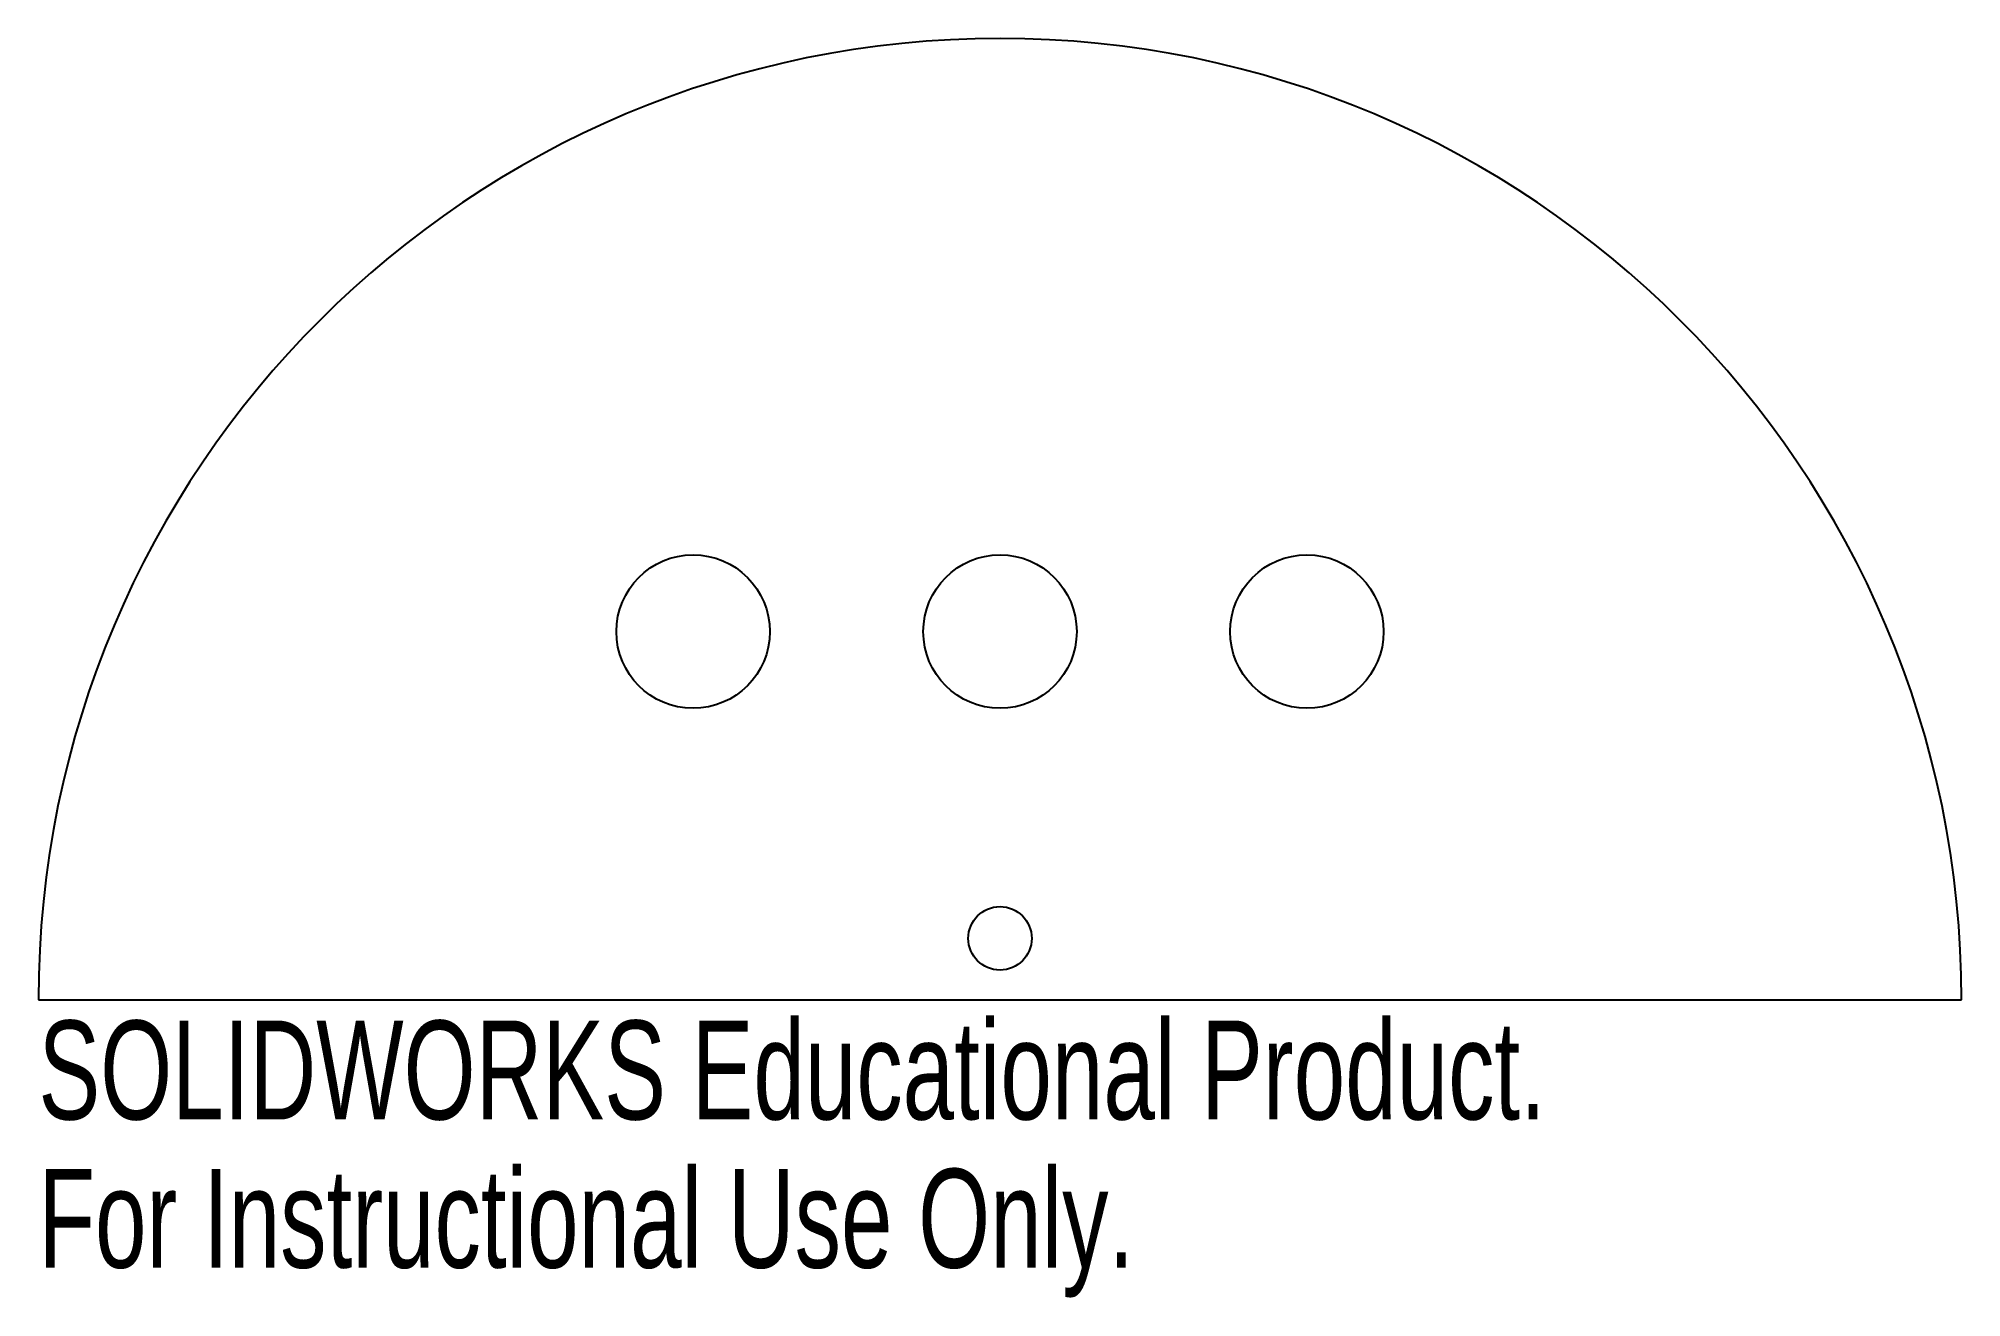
# Model space of a CAD drawing. Header units: millimetres. Extents: x 0 to 94, y -14.6 to 47.
import ezdxf

# ---------------------------------------------------------------- set-up
doc = ezdxf.new("R2010")
doc.units = ezdxf.units.MM
doc.styles.add('SLDTEXTSTYLE0', font='TXT', dxfattribs={"width": 0.7})

msp = doc.modelspace()

# ---------------------------------------------------------------- linework, layer by layer
at = {"color": 7, "linetype": 'Continuous', "lineweight": 25}
msp.add_line((0, 0), (94, 0), dxfattribs=at)
for centre, radius in [((32, 18), 3.75), ((47, 18), 3.75), ((62, 18), 3.75), ((47, 3), 1.55)]:
    msp.add_circle(centre, radius, dxfattribs=at)
msp.add_arc((47, 0), 47, 0, 180, dxfattribs=at)

# ---------------------------------------------------------------- texts
at = {"color": 7, "linetype": 'Continuous', "char_height": 4.83362, "attachment_point": 1, "style": 'SLDTEXTSTYLE0'}
for s, insert in [('SOLIDWORKS Educational Product.', (0, -1.02)), ('For Instructional Use Only.', (0, -8.27))]:
    msp.add_mtext(s, dxfattribs=dict(at, insert=insert))

doc.saveas('drawing.dxf')
